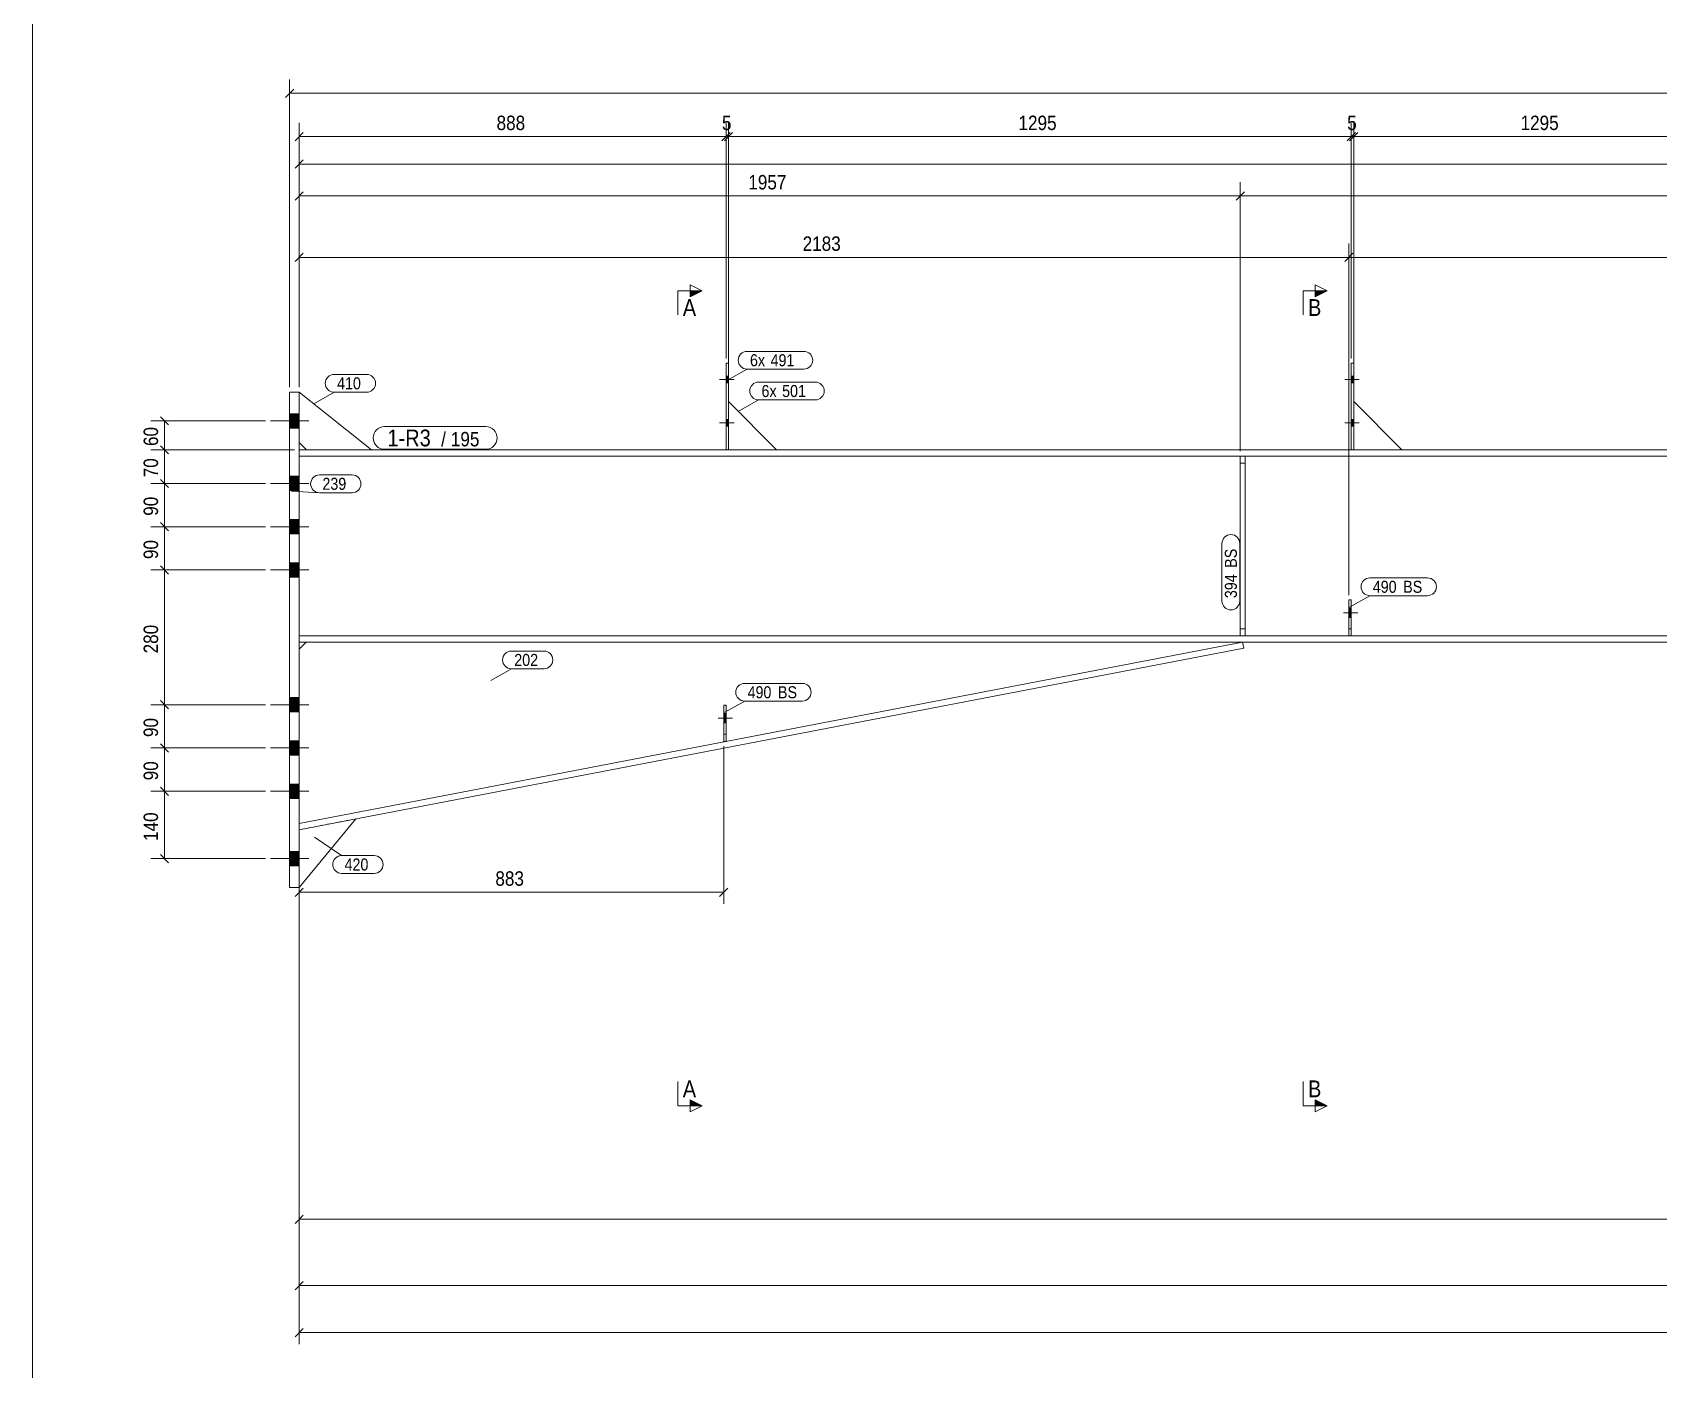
# Model space of a CAD drawing. Header units: millimetres. Extents: x 2 to 1174, y 1 to 825.
# Drawn here: x 5 to 343.1, y 249.7 to 527.6 of the extents above; entities that cross this region are included whole.
import ezdxf

# ---------------------------------------------------------------- set-up
doc = ezdxf.new("R2010")
doc.units = ezdxf.units.MM
for name, pattern in [('XKITLINE00', [0]), ('XKITLINE01', [4, 1, -1, 1, -1]), ('XKITLINE02', [4, 2, -2])]:
    doc.linetypes.add(name, pattern=pattern)
for name, color, linetype, lineweight in [('Bolt', 3, 'Continuous', 0), ('Dimensions', 7, 'Continuous', 0), ('DrawingSheet', 5, 'Continuous', 0), ('Part', 2, 'Continuous', 0), ('PartMark', 7, 'Continuous', 0), ('Section', 6, 'Continuous', 0)]:
    doc.layers.add(name, color=color, linetype=linetype, lineweight=lineweight)
doc.styles.add('ARIAL', font='ARIAL.TTF')

# ---------------------------------------------------------------- blocks, each defined once
blk = doc.blocks.new('*A5')
at = {"layer": 'Bolt'}
for points in [[(60.45, 445.38), (58.45, 445.38), (58.45, 448.38), (60.45, 448.38)], [(60.45, 445.38), (58.45, 445.38), (58.45, 448.38), (60.45, 448.38)], [(60.45, 432.38), (58.45, 432.38), (58.45, 435.38), (60.45, 435.38)], [(60.45, 432.38), (58.45, 432.38), (58.45, 435.38), (60.45, 435.38)], [(60.45, 423.38), (58.45, 423.38), (58.45, 426.38), (60.45, 426.38)], [(60.45, 423.38), (58.45, 423.38), (58.45, 426.38), (60.45, 426.38)], [(60.45, 414.38), (58.45, 414.38), (58.45, 417.38), (60.45, 417.38)], [(60.45, 414.38), (58.45, 414.38), (58.45, 417.38), (60.45, 417.38)], [(60.45, 386.38), (58.45, 386.38), (58.45, 389.38), (60.45, 389.38)], [(60.45, 386.38), (58.45, 386.38), (58.45, 389.38), (60.45, 389.38)], [(60.45, 377.38), (58.45, 377.38), (58.45, 380.38), (60.45, 380.38)], [(60.45, 377.38), (58.45, 377.38), (58.45, 380.38), (60.45, 380.38)], [(60.45, 368.38), (58.45, 368.38), (58.45, 371.38), (60.45, 371.38)], [(60.45, 368.38), (58.45, 368.38), (58.45, 371.38), (60.45, 371.38)], [(60.45, 354.38), (58.45, 354.38), (58.45, 357.38), (60.45, 357.38)], [(60.45, 354.38), (58.45, 354.38), (58.45, 357.38), (60.45, 357.38)]]:
    blk.add_hatch(color=3, dxfattribs=at).paths.add_polyline_path(points, flags=17)
at = {"layer": 'Bolt', "color": 3, "linetype": 'XKITLINE00', "lineweight": 0}
for p, q in [((54.45, 446.88), (62.45, 446.88)), ((54.45, 446.88), (62.45, 446.88)), ((58.45, 448.38), (60.45, 448.38)), ((58.45, 448.38), (60.45, 448.38)), ((58.45, 445.38), (60.45, 445.38)), ((58.45, 445.38), (60.45, 445.38)), ((54.45, 433.88), (62.45, 433.88)), ((54.45, 433.88), (62.45, 433.88)), ((58.45, 435.38), (60.45, 435.38)), ((58.45, 435.38), (60.45, 435.38)), ((58.45, 432.38), (60.45, 432.38)), ((58.45, 432.38), (60.45, 432.38)), ((58.45, 426.38), (60.45, 426.38)), ((58.45, 426.38), (60.45, 426.38)), ((54.45, 424.88), (62.45, 424.88)), ((54.45, 424.88), (62.45, 424.88)), ((58.45, 423.38), (60.45, 423.38)), ((58.45, 423.38), (60.45, 423.38)), ((54.45, 415.88), (62.45, 415.88)), ((54.45, 415.88), (62.45, 415.88)), ((58.45, 417.38), (60.45, 417.38)), ((58.45, 417.38), (60.45, 417.38)), ((58.45, 414.38), (60.45, 414.38)), ((58.45, 414.38), (60.45, 414.38)), ((58.45, 389.38), (60.45, 389.38)), ((58.45, 389.38), (60.45, 389.38)), ((54.45, 387.88), (62.45, 387.88)), ((54.45, 387.88), (62.45, 387.88)), ((58.45, 386.38), (60.45, 386.38)), ((58.45, 386.38), (60.45, 386.38)), ((54.45, 378.88), (62.45, 378.88)), ((54.45, 378.88), (62.45, 378.88)), ((58.45, 380.38), (60.45, 380.38)), ((58.45, 380.38), (60.45, 380.38)), ((58.45, 377.38), (60.45, 377.38)), ((58.45, 377.38), (60.45, 377.38)), ((54.45, 369.88), (62.45, 369.88)), ((54.45, 369.88), (62.45, 369.88)), ((58.45, 371.38), (60.45, 371.38)), ((58.45, 371.38), (60.45, 371.38)), ((58.45, 368.38), (60.45, 368.38)), ((58.45, 368.38), (60.45, 368.38)), ((54.45, 355.88), (62.45, 355.88)), ((54.45, 355.88), (62.45, 355.88)), ((58.45, 357.38), (60.45, 357.38)), ((58.45, 357.38), (60.45, 357.38)), ((58.45, 354.38), (60.45, 354.38)), ((58.45, 354.38), (60.45, 354.38))]:
    blk.add_line(p, q, dxfattribs=at)
blk = doc.blocks.new('*A6')
at = {"layer": 'Part', "color": 2, "linetype": 'XKITLINE00', "lineweight": 0}
for p, q in [((58.45, 349.88), (58.45, 452.88)), ((60.45, 452.88), (58.45, 452.88)), ((60.45, 349.88), (60.45, 452.88)), ((60.45, 349.88), (58.45, 349.88))]:
    blk.add_line(p, q, dxfattribs=at)
blk = doc.blocks.new('*A8')
at = {"layer": 'Part', "color": 2, "linetype": 'XKITLINE00', "lineweight": 0}
blk.add_line((159.71, 440.88), (149.71, 450.88), dxfattribs=at)
at = {"layer": 'Part', "color": 7, "linetype": 'XKITLINE01', "lineweight": 0}
for p, q in [((149.71, 450.88), (149.71, 440.88)), ((149.71, 440.88), (159.71, 440.88))]:
    blk.add_line(p, q, dxfattribs=at)
blk = doc.blocks.new('*A9')
at = {"layer": 'Part', "color": 2, "linetype": 'XKITLINE00', "lineweight": 0}
for p, q in [((149.21, 458.88), (149.71, 458.88)), ((149.21, 458.88), (149.21, 440.88)), ((149.71, 458.88), (149.71, 440.88))]:
    blk.add_line(p, q, dxfattribs=at)
at = {"layer": 'Part', "color": 7, "linetype": 'XKITLINE01', "lineweight": 0}
blk.add_line((149.71, 440.88), (149.21, 440.88), dxfattribs=at)
blk = doc.blocks.new('*A10')
at = {"layer": 'Part', "color": 7, "linetype": 'XKITLINE01', "lineweight": 0}
for p, q in [((148.71, 387.75), (148.71, 380.25)), ((149.21, 387.75), (148.71, 387.75)), ((149.21, 380.25), (149.21, 387.75)), ((148.71, 381.75), (149.21, 381.75)), ((148.71, 380.25), (149.21, 380.25))]:
    blk.add_line(p, q, dxfattribs=at)
blk = doc.blocks.new('*A11')
at = {"layer": 'Part', "color": 2, "linetype": 'XKITLINE00', "lineweight": 0}
for p, q in [((148.71, 380.25), (148.71, 387.75)), ((148.71, 387.75), (149.21, 387.75)), ((149.21, 387.75), (149.21, 380.25)), ((149.21, 380.25), (148.71, 380.25))]:
    blk.add_line(p, q, dxfattribs=at)
at = {"layer": 'Part', "color": 7, "linetype": 'XKITLINE01', "lineweight": 0}
blk.add_line((148.71, 381.75), (149.21, 381.75), dxfattribs=at)
blk = doc.blocks.new('*A12')
at = {"layer": 'Part', "color": 2, "linetype": 'XKITLINE00', "lineweight": 0}
blk.add_line((289.71, 440.88), (279.71, 450.88), dxfattribs=at)
at = {"layer": 'Part', "color": 7, "linetype": 'XKITLINE01', "lineweight": 0}
for p, q in [((279.71, 450.88), (279.71, 440.88)), ((279.71, 440.88), (289.71, 440.88))]:
    blk.add_line(p, q, dxfattribs=at)
blk = doc.blocks.new('*A13')
at = {"layer": 'Part', "color": 2, "linetype": 'XKITLINE00', "lineweight": 0}
for p, q in [((279.21, 458.88), (279.71, 458.88)), ((279.21, 458.88), (279.21, 440.88)), ((279.71, 458.88), (279.71, 440.88))]:
    blk.add_line(p, q, dxfattribs=at)
at = {"layer": 'Part', "color": 7, "linetype": 'XKITLINE01', "lineweight": 0}
blk.add_line((279.71, 440.88), (279.21, 440.88), dxfattribs=at)
blk = doc.blocks.new('*A14')
at = {"layer": 'Part', "color": 7, "linetype": 'XKITLINE01', "lineweight": 0}
for p, q in [((278.71, 409.68), (278.71, 402.18)), ((279.21, 409.68), (278.71, 409.68)), ((279.21, 402.18), (279.21, 409.68)), ((278.71, 403.68), (279.21, 403.68)), ((278.71, 402.18), (279.21, 402.18))]:
    blk.add_line(p, q, dxfattribs=at)
blk = doc.blocks.new('*A15')
at = {"layer": 'Part', "color": 2, "linetype": 'XKITLINE00', "lineweight": 0}
for p, q in [((278.71, 402.18), (278.71, 409.68)), ((278.71, 409.68), (279.21, 409.68)), ((279.21, 409.68), (279.21, 402.18))]:
    blk.add_line(p, q, dxfattribs=at)
at = {"layer": 'Part', "color": 7, "linetype": 'XKITLINE01', "lineweight": 0}
for p, q in [((278.71, 403.68), (279.21, 403.68)), ((279.21, 402.18), (278.71, 402.18))]:
    blk.add_line(p, q, dxfattribs=at)
blk = doc.blocks.new('*A47')
at = {"layer": 'Part', "color": 2, "linetype": 'XKITLINE00', "lineweight": 0}
for p, q in [((256.12, 402.18), (256.12, 439.58)), ((257.12, 439.58), (257.12, 402.18))]:
    blk.add_line(p, q, dxfattribs=at)
at = {"layer": 'Part', "color": 7, "linetype": 'XKITLINE01', "lineweight": 0}
for p, q in [((256.12, 439.58), (257.12, 439.58)), ((256.12, 438.08), (257.12, 438.08)), ((256.12, 403.68), (257.12, 403.68)), ((256.12, 402.18), (257.12, 402.18))]:
    blk.add_line(p, q, dxfattribs=at)
blk = doc.blocks.new('*A48')
at = {"layer": 'Part', "color": 7, "linetype": 'XKITLINE01', "lineweight": 0}
for p, q in [((256.12, 439.58), (256.12, 402.18)), ((256.12, 439.58), (257.12, 439.58)), ((257.12, 439.58), (257.12, 402.18)), ((256.12, 438.08), (257.12, 438.08)), ((257.12, 403.68), (256.12, 403.68)), ((257.12, 402.18), (256.12, 402.18))]:
    blk.add_line(p, q, dxfattribs=at)
blk = doc.blocks.new('*A50')
at = {"layer": 'Part', "color": 2, "linetype": 'XKITLINE00', "lineweight": 0}
for p, q in [((60.45, 452.88), (75.45, 440.88)), ((61.95, 440.88), (60.45, 442.38))]:
    blk.add_line(p, q, dxfattribs=at)
at = {"layer": 'Part', "color": 7, "linetype": 'XKITLINE01', "lineweight": 0}
for p, q in [((60.45, 452.88), (60.45, 442.38)), ((75.45, 440.88), (61.95, 440.88))]:
    blk.add_line(p, q, dxfattribs=at)
blk = doc.blocks.new('*A51')
at = {"layer": 'Part', "color": 2, "linetype": 'XKITLINE00', "lineweight": 0}
for p, q in [((60.45, 399.42), (61.91, 400.88)), ((60.45, 363.2), (256.62, 400.88)), ((256.86, 399.6), (60.45, 361.88)), ((256.62, 400.88), (256.86, 399.6))]:
    blk.add_line(p, q, dxfattribs=at)
at = {"layer": 'Part', "color": 7, "linetype": 'XKITLINE01', "lineweight": 0}
for p, q in [((60.45, 361.88), (60.45, 399.42)), ((256.62, 400.88), (61.91, 400.88))]:
    blk.add_line(p, q, dxfattribs=at)
blk = doc.blocks.new('*A54')
at = {"layer": 'Bolt'}
for points in [[(149.21, 456.18), (149.71, 456.18), (149.71, 454.78), (149.21, 454.78)], [(149.21, 456.18), (149.71, 456.18), (149.71, 454.78), (149.21, 454.78)], [(149.21, 447.18), (149.71, 447.18), (149.71, 445.78), (149.21, 445.78)], [(149.21, 447.18), (149.71, 447.18), (149.71, 445.78), (149.21, 445.78)]]:
    blk.add_hatch(color=3, dxfattribs=at).paths.add_polyline_path(points, flags=17)
at = {"layer": 'Bolt', "color": 3, "linetype": 'XKITLINE00', "lineweight": 0}
for p, q in [((150.87, 455.48), (147.87, 455.48)), ((150.87, 455.48), (147.87, 455.48)), ((149.71, 456.18), (149.21, 456.18)), ((149.71, 456.18), (149.21, 456.18)), ((149.71, 454.78), (149.21, 454.78)), ((149.71, 454.78), (149.21, 454.78)), ((150.87, 446.48), (147.87, 446.48)), ((150.87, 446.48), (147.87, 446.48)), ((149.71, 447.18), (149.21, 447.18)), ((149.71, 447.18), (149.21, 447.18)), ((149.71, 445.78), (149.21, 445.78)), ((149.71, 445.78), (149.21, 445.78))]:
    blk.add_line(p, q, dxfattribs=at)
blk = doc.blocks.new('*A55')
at = {"layer": 'Bolt', "color": 3, "linetype": 'XKITLINE02', "lineweight": 0}
for p, q in [((149.21, 386.03), (148.71, 386.03)), ((150.56, 385.05), (147.56, 385.05)), ((149.21, 384.07), (148.71, 384.07))]:
    blk.add_line(p, q, dxfattribs=at)
blk = doc.blocks.new('*A56')
at = {"layer": 'Bolt'}
blk.add_hatch(color=3, dxfattribs=at).paths.add_polyline_path([(149.21, 384.07), (148.71, 384.07), (148.71, 386.03), (149.21, 386.03)], flags=17)
at = {"layer": 'Bolt', "color": 3, "linetype": 'XKITLINE00', "lineweight": 0}
for p, q in [((149.21, 386.03), (148.71, 386.03)), ((150.56, 385.05), (147.56, 385.05)), ((149.21, 384.07), (148.71, 384.07))]:
    blk.add_line(p, q, dxfattribs=at)
blk = doc.blocks.new('*A57')
at = {"layer": 'Bolt'}
for points in [[(279.21, 456.18), (279.71, 456.18), (279.71, 454.78), (279.21, 454.78)], [(279.21, 456.18), (279.71, 456.18), (279.71, 454.78), (279.21, 454.78)], [(279.21, 447.18), (279.71, 447.18), (279.71, 445.78), (279.21, 445.78)], [(279.21, 447.18), (279.71, 447.18), (279.71, 445.78), (279.21, 445.78)]]:
    blk.add_hatch(color=3, dxfattribs=at).paths.add_polyline_path(points, flags=17)
at = {"layer": 'Bolt', "color": 3, "linetype": 'XKITLINE00', "lineweight": 0}
for p, q in [((280.87, 455.48), (277.87, 455.48)), ((280.87, 455.48), (277.87, 455.48)), ((279.71, 456.18), (279.21, 456.18)), ((279.71, 456.18), (279.21, 456.18)), ((279.71, 454.78), (279.21, 454.78)), ((279.71, 454.78), (279.21, 454.78)), ((280.87, 446.48), (277.87, 446.48)), ((280.87, 446.48), (277.87, 446.48)), ((279.71, 447.18), (279.21, 447.18)), ((279.71, 447.18), (279.21, 447.18)), ((279.71, 445.78), (279.21, 445.78)), ((279.71, 445.78), (279.21, 445.78))]:
    blk.add_line(p, q, dxfattribs=at)
blk = doc.blocks.new('*A58')
at = {"layer": 'Bolt', "color": 3, "linetype": 'XKITLINE02', "lineweight": 0}
for p, q in [((280.56, 406.98), (277.56, 406.98)), ((279.21, 407.96), (278.71, 407.96)), ((279.21, 405.99), (278.71, 405.99))]:
    blk.add_line(p, q, dxfattribs=at)
blk = doc.blocks.new('*A59')
at = {"layer": 'Bolt'}
blk.add_hatch(color=3, dxfattribs=at).paths.add_polyline_path([(279.21, 405.99), (278.71, 405.99), (278.71, 407.96), (279.21, 407.96)], flags=17)
at = {"layer": 'Bolt', "color": 3, "linetype": 'XKITLINE00', "lineweight": 0}
for p, q in [((280.56, 406.98), (277.56, 406.98)), ((279.21, 407.96), (278.71, 407.96)), ((279.21, 405.99), (278.71, 405.99))]:
    blk.add_line(p, q, dxfattribs=at)
blk = doc.blocks.new('*A77')
at = {"layer": 'Part', "color": 2, "linetype": 'XKITLINE00', "lineweight": 0}
for p, q in [((323.31, 440.88), (60.45, 440.88)), ((323.31, 439.58), (60.45, 439.58)), ((402.09, 440.88), (323.41, 440.88)), ((402.09, 439.58), (323.41, 439.58)), ((60.45, 402.18), (323.31, 402.18)), ((60.45, 400.88), (323.31, 400.88)), ((323.41, 402.18), (402.09, 402.18)), ((323.41, 400.88), (402.09, 400.88))]:
    blk.add_line(p, q, dxfattribs=at)
at = {"layer": 'Part', "color": 7, "linetype": 'XKITLINE01', "lineweight": 0}
blk.add_line((60.45, 440.88), (60.45, 400.88), dxfattribs=at)
blk = doc.blocks.new('*A78')
at = {"layer": 'Part', "color": 2, "linetype": 'XKITLINE00', "lineweight": 0}
blk.add_line((72.23, 364.14), (60.45, 349.88), dxfattribs=at)
at = {"layer": 'Part', "color": 7, "linetype": 'XKITLINE01', "lineweight": 0}
for p, q in [((60.45, 361.88), (72.23, 364.14)), ((60.45, 349.88), (60.45, 361.88))]:
    blk.add_line(p, q, dxfattribs=at)
blk = doc.blocks.new('*A174')
at = {"layer": 'DrawingSheet', "color": 5, "linetype": 'XKITLINE00', "lineweight": 0}
blk.add_line((5, 825), (5, 5), dxfattribs=at)
blk = doc.blocks.new('*A182')
at = {"layer": 'Dimensions', "color": 7, "linetype": 'XKITLINE00', "lineweight": 0}
for p, q in [((58.45, 453.88), (58.45, 517.84)), ((59.3, 515.84), (57.6, 514.14)), ((58.45, 514.99), (1083.9, 514.99))]:
    blk.add_line(p, q, dxfattribs=at)
at = {"layer": 'Dimensions', "color": 3}
blk.add_point((58.45, 514.99), dxfattribs=at)
blk = doc.blocks.new('*A183')
at = {"layer": 'Dimensions', "color": 7, "linetype": 'XKITLINE00', "lineweight": 0}
for p, q in [((59.45, 440.88), (29.6, 440.88)), ((31.6, 441.72), (33.3, 440.03)), ((32.45, 433.88), (32.45, 440.88)), ((53.45, 433.88), (29.6, 433.88)), ((31.6, 434.72), (33.3, 433.03))]:
    blk.add_line(p, q, dxfattribs=at)
at = {"layer": 'Dimensions', "color": 3}
for p in [(32.45, 440.88), (32.45, 433.88)]:
    blk.add_point(p, dxfattribs=at)
at = {"layer": 'Dimensions', "color": 3, "style": 'ARIAL', "width": 0.85}
blk.add_text('70', height=3, rotation=90.0002, dxfattribs=at).set_placement((31.1, 435.15))
blk = doc.blocks.new('*A184')
at = {"layer": 'Dimensions', "color": 7, "linetype": 'XKITLINE00', "lineweight": 0}
for p, q in [((53.45, 446.88), (29.6, 446.88)), ((31.6, 447.72), (33.3, 446.03)), ((32.45, 440.88), (32.45, 446.88)), ((59.45, 440.88), (29.6, 440.88)), ((31.6, 441.72), (33.3, 440.03))]:
    blk.add_line(p, q, dxfattribs=at)
at = {"layer": 'Dimensions', "color": 3}
for p in [(32.45, 446.88), (32.45, 440.88)]:
    blk.add_point(p, dxfattribs=at)
at = {"layer": 'Dimensions', "color": 3, "style": 'ARIAL', "width": 0.85}
blk.add_text('60', height=3, rotation=90.0002, dxfattribs=at).set_placement((31.1, 441.65))
blk = doc.blocks.new('*A186')
at = {"layer": 'Dimensions', "color": 7, "linetype": 'XKITLINE00', "lineweight": 0}
for p, q in [((53.45, 369.88), (29.6, 369.88)), ((31.6, 370.72), (33.3, 369.03)), ((32.45, 355.88), (32.45, 369.88)), ((53.45, 355.88), (29.6, 355.88)), ((31.6, 356.72), (33.3, 355.03))]:
    blk.add_line(p, q, dxfattribs=at)
at = {"layer": 'Dimensions', "color": 3}
for p in [(32.45, 369.88), (32.45, 355.88)]:
    blk.add_point(p, dxfattribs=at)
at = {"layer": 'Dimensions', "color": 3, "style": 'ARIAL', "width": 0.85}
blk.add_text('140', height=3, rotation=90.0002, dxfattribs=at).set_placement((31.1, 359.54))
blk = doc.blocks.new('*A187')
at = {"layer": 'Dimensions', "color": 7, "linetype": 'XKITLINE00', "lineweight": 0}
for p, q in [((53.45, 378.88), (29.6, 378.88)), ((31.6, 379.72), (33.3, 378.03)), ((32.45, 369.88), (32.45, 378.88)), ((53.45, 369.88), (29.6, 369.88)), ((31.6, 370.72), (33.3, 369.03))]:
    blk.add_line(p, q, dxfattribs=at)
at = {"layer": 'Dimensions', "color": 3}
for p in [(32.45, 378.88), (32.45, 369.88)]:
    blk.add_point(p, dxfattribs=at)
at = {"layer": 'Dimensions', "color": 3, "style": 'ARIAL', "width": 0.85}
blk.add_text('90', height=3, rotation=90.0002, dxfattribs=at).set_placement((31.1, 372.15))
blk = doc.blocks.new('*A188')
at = {"layer": 'Dimensions', "color": 7, "linetype": 'XKITLINE00', "lineweight": 0}
for p, q in [((53.45, 387.88), (29.6, 387.88)), ((31.6, 388.72), (33.3, 387.03)), ((32.45, 378.88), (32.45, 387.88)), ((53.45, 378.88), (29.6, 378.88)), ((31.6, 379.72), (33.3, 378.03))]:
    blk.add_line(p, q, dxfattribs=at)
at = {"layer": 'Dimensions', "color": 3}
for p in [(32.45, 387.88), (32.45, 378.88)]:
    blk.add_point(p, dxfattribs=at)
at = {"layer": 'Dimensions', "color": 3, "style": 'ARIAL', "width": 0.85}
blk.add_text('90', height=3, rotation=90.0002, dxfattribs=at).set_placement((31.1, 381.15))
blk = doc.blocks.new('*A189')
at = {"layer": 'Dimensions', "color": 7, "linetype": 'XKITLINE00', "lineweight": 0}
for p, q in [((53.45, 415.88), (29.6, 415.88)), ((31.6, 416.72), (33.3, 415.03)), ((32.45, 387.88), (32.45, 415.88)), ((53.45, 387.88), (29.6, 387.88)), ((31.6, 388.72), (33.3, 387.03))]:
    blk.add_line(p, q, dxfattribs=at)
at = {"layer": 'Dimensions', "color": 3}
for p in [(32.45, 415.88), (32.45, 387.88)]:
    blk.add_point(p, dxfattribs=at)
at = {"layer": 'Dimensions', "color": 3, "style": 'ARIAL', "width": 0.85}
blk.add_text('280', height=3, rotation=90.0002, dxfattribs=at).set_placement((31.1, 398.54))
blk = doc.blocks.new('*A190')
at = {"layer": 'Dimensions', "color": 7, "linetype": 'XKITLINE00', "lineweight": 0}
for p, q in [((53.45, 424.88), (29.6, 424.88)), ((31.6, 425.72), (33.3, 424.03)), ((32.45, 415.88), (32.45, 424.88)), ((53.45, 415.88), (29.6, 415.88)), ((31.6, 416.72), (33.3, 415.03))]:
    blk.add_line(p, q, dxfattribs=at)
at = {"layer": 'Dimensions', "color": 3}
for p in [(32.45, 424.88), (32.45, 415.88)]:
    blk.add_point(p, dxfattribs=at)
at = {"layer": 'Dimensions', "color": 3, "style": 'ARIAL', "width": 0.85}
blk.add_text('90', height=3, rotation=90.0002, dxfattribs=at).set_placement((31.1, 418.15))
blk = doc.blocks.new('*A191')
at = {"layer": 'Dimensions', "color": 7, "linetype": 'XKITLINE00', "lineweight": 0}
for p, q in [((53.45, 433.88), (29.6, 433.88)), ((31.6, 434.72), (33.3, 433.03)), ((32.45, 424.88), (32.45, 433.88)), ((53.45, 424.88), (29.6, 424.88)), ((31.6, 425.72), (33.3, 424.03))]:
    blk.add_line(p, q, dxfattribs=at)
at = {"layer": 'Dimensions', "color": 3}
for p in [(32.45, 433.88), (32.45, 424.88)]:
    blk.add_point(p, dxfattribs=at)
at = {"layer": 'Dimensions', "color": 3, "style": 'ARIAL', "width": 0.85}
blk.add_text('90', height=3, rotation=90.0002, dxfattribs=at).set_placement((31.1, 427.15))
blk = doc.blocks.new('*A192')
at = {"layer": 'Dimensions', "color": 7, "linetype": 'XKITLINE00', "lineweight": 0}
for p, q in [((60.45, 399.88), (60.45, 278.48)), ((61.3, 281.72), (59.6, 280.03)), ((60.45, 280.88), (1036.21, 280.88))]:
    blk.add_line(p, q, dxfattribs=at)
at = {"layer": 'Dimensions', "color": 3}
blk.add_point((60.45, 280.88), dxfattribs=at)
blk = doc.blocks.new('*A194')
at = {"layer": 'Dimensions', "color": 7, "linetype": 'XKITLINE00', "lineweight": 0}
for p, q in [((61.3, 501.13), (59.6, 499.43)), ((60.45, 453.88), (60.45, 503.13)), ((60.45, 500.28), (1080.52, 500.28))]:
    blk.add_line(p, q, dxfattribs=at)
at = {"layer": 'Dimensions', "color": 3}
blk.add_point((60.45, 500.28), dxfattribs=at)
blk = doc.blocks.new('*A195')
at = {"layer": 'Dimensions', "color": 7, "linetype": 'XKITLINE00', "lineweight": 0}
for p, q in [((60.45, 399.88), (60.45, 254.93)), ((61.3, 258.18), (59.6, 256.48)), ((60.45, 257.33), (1069.84, 257.33))]:
    blk.add_line(p, q, dxfattribs=at)
at = {"layer": 'Dimensions', "color": 3}
blk.add_point((60.45, 257.33), dxfattribs=at)
blk = doc.blocks.new('*A196')
at = {"layer": 'Dimensions', "color": 7, "linetype": 'XKITLINE00', "lineweight": 0}
for p, q in [((60.45, 399.88), (60.45, 264.7)), ((61.3, 267.95), (59.6, 266.25)), ((60.45, 267.1), (803.25, 267.1))]:
    blk.add_line(p, q, dxfattribs=at)
at = {"layer": 'Dimensions', "color": 3}
blk.add_point((60.45, 267.1), dxfattribs=at)
blk = doc.blocks.new('*A204')
at = {"layer": 'PartMark', "color": 7, "linetype": 'XKITLINE00', "lineweight": 0}
for p, q in [((64.68, 435.65), (71.44, 435.65)), ((58.88, 432.25), (64.68, 431.95)), ((64.68, 431.95), (71.44, 431.95))]:
    blk.add_line(p, q, dxfattribs=at)
for centre, start, end in [((64.68, 433.8), 90, 270), ((71.44, 433.8), 270, 90)]:
    blk.add_arc(centre, 1.85, start, end, dxfattribs=at)
at = {"layer": 'PartMark', "color": 3, "style": 'ARIAL', "width": 0.85}
blk.add_text('239', height=2.5, dxfattribs=at).set_placement((65.28, 432.55))
blk = doc.blocks.new('*A205')
at = {"layer": 'PartMark', "color": 7, "linetype": 'XKITLINE00', "lineweight": 0}
for p, q in [((63.62, 360.31), (69.28, 356.5)), ((69.28, 356.5), (76.04, 356.5)), ((69.28, 352.8), (76.04, 352.8))]:
    blk.add_line(p, q, dxfattribs=at)
for centre, start, end in [((69.28, 354.65), 90, 270), ((76.04, 354.65), 270, 90)]:
    blk.add_arc(centre, 1.85, start, end, dxfattribs=at)
at = {"layer": 'PartMark', "color": 3, "style": 'ARIAL', "width": 0.85}
blk.add_text('420', height=2.5, dxfattribs=at).set_placement((69.88, 353.4))
blk = doc.blocks.new('*A206')
at = {"layer": 'PartMark', "color": 7, "linetype": 'XKITLINE00', "lineweight": 0}
for p, q in [((78.2, 445.68), (99.25, 445.68)), ((78.2, 440.98), (99.25, 440.98))]:
    blk.add_line(p, q, dxfattribs=at)
for centre, start, end in [((78.2, 443.33), 90, 270), ((99.25, 443.33), 270, 90)]:
    blk.add_arc(centre, 2.35, start, end, dxfattribs=at)
at = {"layer": 'PartMark', "color": 1, "style": 'ARIAL', "width": 0.85}
blk.add_text('1-R3', height=3.5, dxfattribs=at).set_placement((78.8, 441.58))
at = {"layer": 'PartMark', "color": 3, "style": 'ARIAL', "width": 0.85}
for s, p in [('/', (89.97, 441.58)), ('195', (91.98, 441.58))]:
    blk.add_text(s, height=3, dxfattribs=at).set_placement(p)
blk = doc.blocks.new('*A213')
at = {"layer": 'PartMark', "color": 7, "linetype": 'XKITLINE00', "lineweight": 0}
for p, q in [((155.98, 454.94), (167.77, 454.94)), ((151.74, 448.85), (155.98, 451.24)), ((155.98, 451.24), (167.77, 451.24))]:
    blk.add_line(p, q, dxfattribs=at)
for centre, start, end in [((155.98, 453.09), 90, 270), ((167.77, 453.09), 270, 90)]:
    blk.add_arc(centre, 1.85, start, end, dxfattribs=at)
at = {"layer": 'PartMark', "color": 3, "style": 'ARIAL', "width": 0.85}
for s, p in [('6x', (156.58, 451.84)), ('501', (160.86, 451.84))]:
    blk.add_text(s, height=2.5, dxfattribs=at).set_placement(p)
blk = doc.blocks.new('*A214')
at = {"layer": 'PartMark', "color": 7, "linetype": 'XKITLINE00', "lineweight": 0}
for p, q in [((153.58, 461.34), (165.37, 461.34)), ((149.34, 455.25), (153.58, 457.64)), ((153.58, 457.64), (165.37, 457.64))]:
    blk.add_line(p, q, dxfattribs=at)
for centre, start, end in [((153.58, 459.49), 90, 270), ((165.37, 459.49), 270, 90)]:
    blk.add_arc(centre, 1.85, start, end, dxfattribs=at)
at = {"layer": 'PartMark', "color": 3, "style": 'ARIAL', "width": 0.85}
for s, p in [('6x', (154.18, 458.24)), ('491', (158.46, 458.24))]:
    blk.add_text(s, height=2.5, dxfattribs=at).set_placement(p)
blk = doc.blocks.new('*A218')
at = {"layer": 'PartMark', "color": 7, "linetype": 'XKITLINE00', "lineweight": 0}
for p, q in [((283.08, 414.24), (295.05, 414.24)), ((278.84, 408.15), (283.08, 410.54)), ((283.08, 410.54), (295.05, 410.54))]:
    blk.add_line(p, q, dxfattribs=at)
for centre, start, end in [((283.08, 412.39), 90, 270), ((295.05, 412.39), 270, 90)]:
    blk.add_arc(centre, 1.85, start, end, dxfattribs=at)
at = {"layer": 'PartMark', "color": 3, "style": 'ARIAL', "width": 0.85}
for s, p in [('490', (283.68, 411.14)), ('BS', (290, 411.14))]:
    blk.add_text(s, height=2.5, dxfattribs=at).set_placement(p)
blk = doc.blocks.new('*A219')
at = {"layer": 'PartMark', "color": 7, "linetype": 'XKITLINE00', "lineweight": 0}
for p, q in [((252.32, 409.43), (252.32, 421.39)), ((256.02, 409.43), (256.02, 421.39))]:
    blk.add_line(p, q, dxfattribs=at)
for centre, start, end in [((254.17, 421.39), 0, 180), ((254.17, 409.43), 180, 0)]:
    blk.add_arc(centre, 1.85, start, end, dxfattribs=at)
at = {"layer": 'PartMark', "color": 3, "style": 'ARIAL', "width": 0.85}
for s, p in [('BS', (255.42, 416.34)), ('394', (255.42, 410.03))]:
    blk.add_text(s, height=2.5, rotation=90.0002, dxfattribs=at).set_placement(p)
blk = doc.blocks.new('*A220')
at = {"layer": 'PartMark', "color": 7, "linetype": 'XKITLINE00', "lineweight": 0}
for p, q in [((153.08, 392.31), (165.05, 392.31)), ((148.84, 386.22), (153.08, 388.61)), ((153.08, 388.61), (165.05, 388.61))]:
    blk.add_line(p, q, dxfattribs=at)
for centre, start, end in [((153.08, 390.46), 90, 270), ((165.05, 390.46), 270, 90)]:
    blk.add_arc(centre, 1.85, start, end, dxfattribs=at)
at = {"layer": 'PartMark', "color": 3, "style": 'ARIAL', "width": 0.85}
for s, p in [('490', (153.68, 389.21)), ('BS', (160, 389.21))]:
    blk.add_text(s, height=2.5, dxfattribs=at).set_placement(p)
blk = doc.blocks.new('*A221')
at = {"layer": 'Section'}
for points in [[(141.71, 473.94), (144.21, 473.94), (141.71, 472.69)], [(141.71, 305.75), (144.21, 304.5), (141.71, 304.5)]]:
    blk.add_hatch(color=3, dxfattribs=at).paths.add_polyline_path(points, flags=17)
at = {"layer": 'Section', "color": 1, "linetype": 'XKITLINE00', "lineweight": 0}
for p, q in [((139.21, 473.94), (139.21, 468.94)), ((139.21, 473.94), (144.21, 473.94)), ((139.21, 304.5), (139.21, 309.5)), ((139.21, 304.5), (144.21, 304.5))]:
    blk.add_line(p, q, dxfattribs=at)
at = {"layer": 'Section', "color": 3, "linetype": 'XKITLINE00', "lineweight": 0}
for p, q in [((141.71, 472.69), (141.71, 475.19)), ((141.71, 475.19), (144.21, 473.94)), ((144.21, 473.94), (141.71, 472.69)), ((144.21, 304.5), (141.71, 305.75)), ((141.71, 305.75), (141.71, 303.25)), ((144.21, 304.5), (141.71, 303.25))]:
    blk.add_line(p, q, dxfattribs=at)
at = {"layer": 'Section', "color": 7, "style": 'ARIAL', "width": 0.85}
for p in [(140.21, 468.69), (140.21, 306.25)]:
    blk.add_text('A', height=3.5, dxfattribs=at).set_placement(p)
blk = doc.blocks.new('*A224')
at = {"layer": 'Section'}
for points in [[(271.71, 473.94), (274.21, 473.94), (271.71, 472.69)], [(271.71, 305.75), (274.21, 304.5), (271.71, 304.5)]]:
    blk.add_hatch(color=3, dxfattribs=at).paths.add_polyline_path(points, flags=17)
at = {"layer": 'Section', "color": 1, "linetype": 'XKITLINE00', "lineweight": 0}
for p, q in [((269.21, 473.94), (269.21, 468.94)), ((269.21, 473.94), (274.21, 473.94)), ((269.21, 304.5), (269.21, 309.5)), ((269.21, 304.5), (274.21, 304.5))]:
    blk.add_line(p, q, dxfattribs=at)
at = {"layer": 'Section', "color": 3, "linetype": 'XKITLINE00', "lineweight": 0}
for p, q in [((271.71, 472.69), (271.71, 475.19)), ((271.71, 475.19), (274.21, 473.94)), ((274.21, 473.94), (271.71, 472.69)), ((274.21, 304.5), (271.71, 305.75)), ((271.71, 305.75), (271.71, 303.25)), ((274.21, 304.5), (271.71, 303.25))]:
    blk.add_line(p, q, dxfattribs=at)
at = {"layer": 'Section', "color": 7, "style": 'ARIAL', "width": 0.85}
for p in [(270.21, 468.69), (270.21, 306.25)]:
    blk.add_text('B', height=3.5, dxfattribs=at).set_placement(p)
blk = doc.blocks.new('*A227')
at = {"layer": 'Dimensions', "color": 7, "linetype": 'XKITLINE00', "lineweight": 0}
for p, q in [((60.45, 453.88), (60.45, 508.84)), ((149.21, 459.88), (149.21, 508.84)), ((61.3, 506.84), (59.6, 505.14)), ((60.45, 505.99), (149.21, 505.99)), ((150.06, 506.84), (148.36, 505.14))]:
    blk.add_line(p, q, dxfattribs=at)
at = {"layer": 'Dimensions', "color": 3}
for p in [(60.45, 505.99), (149.21, 505.99)]:
    blk.add_point(p, dxfattribs=at)
at = {"layer": 'Dimensions', "color": 3, "style": 'ARIAL', "width": 0.85}
blk.add_text('888', height=3, dxfattribs=at).set_placement((101.49, 507.34))
blk = doc.blocks.new('*A228')
at = {"layer": 'Dimensions', "color": 7, "linetype": 'XKITLINE00', "lineweight": 0}
for p, q in [((149.21, 459.88), (149.21, 508.84)), ((149.71, 451.88), (149.71, 508.84)), ((150.06, 506.84), (148.36, 505.14)), ((150.56, 506.84), (148.86, 505.14)), ((149.21, 505.99), (149.71, 505.99))]:
    blk.add_line(p, q, dxfattribs=at)
at = {"layer": 'Dimensions', "color": 3}
for p in [(149.21, 505.99), (149.71, 505.99)]:
    blk.add_point(p, dxfattribs=at)
at = {"layer": 'Dimensions', "color": 3, "style": 'ARIAL', "width": 0.85}
blk.add_text('5', height=3, dxfattribs=at).set_placement((148.35, 507.34))
blk = doc.blocks.new('*A229')
at = {"layer": 'Dimensions', "color": 7, "linetype": 'XKITLINE00', "lineweight": 0}
for p, q in [((149.71, 451.88), (149.71, 508.84)), ((279.21, 459.88), (279.21, 508.84)), ((150.56, 506.84), (148.86, 505.14)), ((149.71, 505.99), (279.21, 505.99)), ((280.06, 506.84), (278.36, 505.14))]:
    blk.add_line(p, q, dxfattribs=at)
at = {"layer": 'Dimensions', "color": 3}
for p in [(149.71, 505.99), (279.21, 505.99)]:
    blk.add_point(p, dxfattribs=at)
at = {"layer": 'Dimensions', "color": 3, "style": 'ARIAL', "width": 0.85}
blk.add_text('1295', height=3, dxfattribs=at).set_placement((210.01, 507.34))
blk = doc.blocks.new('*A230')
at = {"layer": 'Dimensions', "color": 7, "linetype": 'XKITLINE00', "lineweight": 0}
for p, q in [((279.21, 459.88), (279.21, 508.84)), ((279.71, 451.88), (279.71, 508.84)), ((280.06, 506.84), (278.36, 505.14)), ((280.56, 506.84), (278.86, 505.14)), ((279.21, 505.99), (279.71, 505.99))]:
    blk.add_line(p, q, dxfattribs=at)
at = {"layer": 'Dimensions', "color": 3}
for p in [(279.21, 505.99), (279.71, 505.99)]:
    blk.add_point(p, dxfattribs=at)
at = {"layer": 'Dimensions', "color": 3, "style": 'ARIAL', "width": 0.85}
blk.add_text('5', height=3, dxfattribs=at).set_placement((278.35, 507.34))
blk = doc.blocks.new('*A231')
at = {"layer": 'Dimensions', "color": 7, "linetype": 'XKITLINE00', "lineweight": 0}
for p, q in [((279.71, 451.88), (279.71, 508.84)), ((357.99, 459.88), (357.99, 508.84)), ((280.56, 506.84), (278.86, 505.14)), ((279.71, 505.99), (357.99, 505.99)), ((358.84, 506.84), (357.14, 505.14))]:
    blk.add_line(p, q, dxfattribs=at)
at = {"layer": 'Dimensions', "color": 3}
for p in [(279.71, 505.99), (357.99, 505.99)]:
    blk.add_point(p, dxfattribs=at)
at = {"layer": 'Dimensions', "color": 3, "style": 'ARIAL', "width": 0.85}
blk.add_text('1295', height=3, dxfattribs=at).set_placement((314.4, 507.34))
blk = doc.blocks.new('*A241')
at = {"layer": 'Dimensions', "color": 7, "linetype": 'XKITLINE00', "lineweight": 0}
for p, q in [((60.45, 399.88), (60.45, 346.48)), ((148.71, 379.25), (148.71, 346.48)), ((61.3, 349.72), (59.6, 348.03)), ((60.45, 348.88), (148.71, 348.88)), ((149.56, 349.72), (147.86, 348.03))]:
    blk.add_line(p, q, dxfattribs=at)
at = {"layer": 'Dimensions', "color": 3}
for p in [(60.45, 348.88), (148.71, 348.88)]:
    blk.add_point(p, dxfattribs=at)
at = {"layer": 'Dimensions', "color": 3, "style": 'ARIAL', "width": 0.85}
blk.add_text('883', height=3, dxfattribs=at).set_placement((101.24, 350.23))
blk = doc.blocks.new('*A242')
at = {"layer": 'Dimensions', "color": 7, "linetype": 'XKITLINE00', "lineweight": 0}
for p, q in [((61.3, 494.5), (59.6, 492.8)), ((60.45, 453.88), (60.45, 496.5)), ((60.45, 493.65), (256.12, 493.65)), ((256.97, 494.5), (255.27, 492.8)), ((256.12, 440.58), (256.12, 496.5))]:
    blk.add_line(p, q, dxfattribs=at)
at = {"layer": 'Dimensions', "color": 3}
for p in [(60.45, 493.65), (256.12, 493.65)]:
    blk.add_point(p, dxfattribs=at)
at = {"layer": 'Dimensions', "color": 3, "style": 'ARIAL', "width": 0.85}
blk.add_text('1957', height=3, dxfattribs=at).set_placement((153.83, 495))
blk = doc.blocks.new('*A243')
at = {"layer": 'Dimensions', "color": 7, "linetype": 'XKITLINE00', "lineweight": 0}
for p, q in [((256.97, 494.5), (255.27, 492.8)), ((256.12, 440.58), (256.12, 496.5)), ((256.12, 493.65), (680.43, 493.65))]:
    blk.add_line(p, q, dxfattribs=at)
at = {"layer": 'Dimensions', "color": 3}
blk.add_point((256.12, 493.65), dxfattribs=at)
blk = doc.blocks.new('*A244')
at = {"layer": 'Dimensions', "color": 7, "linetype": 'XKITLINE00', "lineweight": 0}
for p, q in [((60.45, 453.88), (60.45, 483.73)), ((278.71, 410.68), (278.71, 483.73)), ((61.3, 481.72), (59.6, 480.03)), ((60.45, 480.88), (278.71, 480.88)), ((279.56, 481.72), (277.86, 480.03))]:
    blk.add_line(p, q, dxfattribs=at)
at = {"layer": 'Dimensions', "color": 3}
for p in [(60.45, 480.88), (278.71, 480.88)]:
    blk.add_point(p, dxfattribs=at)
at = {"layer": 'Dimensions', "color": 3, "style": 'ARIAL', "width": 0.85}
blk.add_text('2183', height=3, dxfattribs=at).set_placement((165.13, 482.23))
blk = doc.blocks.new('*A245')
at = {"layer": 'Dimensions', "color": 7, "linetype": 'XKITLINE00', "lineweight": 0}
for p, q in [((278.71, 410.68), (278.71, 483.73)), ((436.59, 410.68), (436.59, 483.73)), ((279.56, 481.72), (277.86, 480.03)), ((278.71, 480.88), (436.59, 480.88)), ((437.44, 481.72), (435.74, 480.03))]:
    blk.add_line(p, q, dxfattribs=at)
at = {"layer": 'Dimensions', "color": 3}
for p in [(278.71, 480.88), (436.59, 480.88)]:
    blk.add_point(p, dxfattribs=at)
at = {"layer": 'Dimensions', "color": 3, "style": 'ARIAL', "width": 0.85}
blk.add_text('2600', height=3, dxfattribs=at).set_placement((353.2, 482.23))
blk = doc.blocks.new('*A248')
at = {"layer": 'PartMark', "color": 7, "linetype": 'XKITLINE00', "lineweight": 0}
for p, q in [((104.57, 399.03), (111.34, 399.03)), ((100.33, 392.93), (104.57, 395.33)), ((104.57, 395.33), (111.34, 395.33))]:
    blk.add_line(p, q, dxfattribs=at)
for centre, start, end in [((104.57, 397.18), 90, 270), ((111.34, 397.18), 270, 90)]:
    blk.add_arc(centre, 1.85, start, end, dxfattribs=at)
at = {"layer": 'PartMark', "color": 3, "style": 'ARIAL', "width": 0.85}
blk.add_text('202', height=2.5, dxfattribs=at).set_placement((105.17, 395.93))
blk = doc.blocks.new('*A249')
at = {"layer": 'PartMark', "color": 7, "linetype": 'XKITLINE00', "lineweight": 0}
for p, q in [((67.72, 456.54), (74.48, 456.54)), ((63.48, 450.45), (67.72, 452.84)), ((67.72, 452.84), (74.48, 452.84))]:
    blk.add_line(p, q, dxfattribs=at)
for centre, start, end in [((67.72, 454.69), 90, 270), ((74.48, 454.69), 270, 90)]:
    blk.add_arc(centre, 1.85, start, end, dxfattribs=at)
at = {"layer": 'PartMark', "color": 3, "style": 'ARIAL', "width": 0.85}
blk.add_text('410', height=2.5, dxfattribs=at).set_placement((68.32, 453.44))

msp = doc.modelspace()

# ---------------------------------------------------------------- block references
at = {"lineweight": 0}
for name in ['*A174', '*A182', '*A227', '*A228', '*A229', '*A230', '*A231', '*A194', '*A242', '*A243', '*A244', '*A245', '*A221', '*A224', '*A214', '*A249', '*A9', '*A13', '*A54', '*A213', '*A57', '*A6', '*A50', '*A8', '*A12', '*A184', '*A5', '*A206', '*A183', '*A47', '*A48', '*A191', '*A204', '*A190', '*A219', '*A189', '*A218', '*A14', '*A15', '*A58', '*A59', '*A192', '*A195', '*A196', '*A241', '*A51', '*A248', '*A220', '*A188', '*A55', '*A56', '*A10', '*A11', '*A187', '*A186', '*A78', '*A205']:
    msp.add_blockref(name, (0, 0), dxfattribs=at)
at = {"layer": 'Part', "lineweight": 0}
msp.add_blockref('*A77', (0, 0), dxfattribs=at)

doc.saveas('drawing.dxf')
